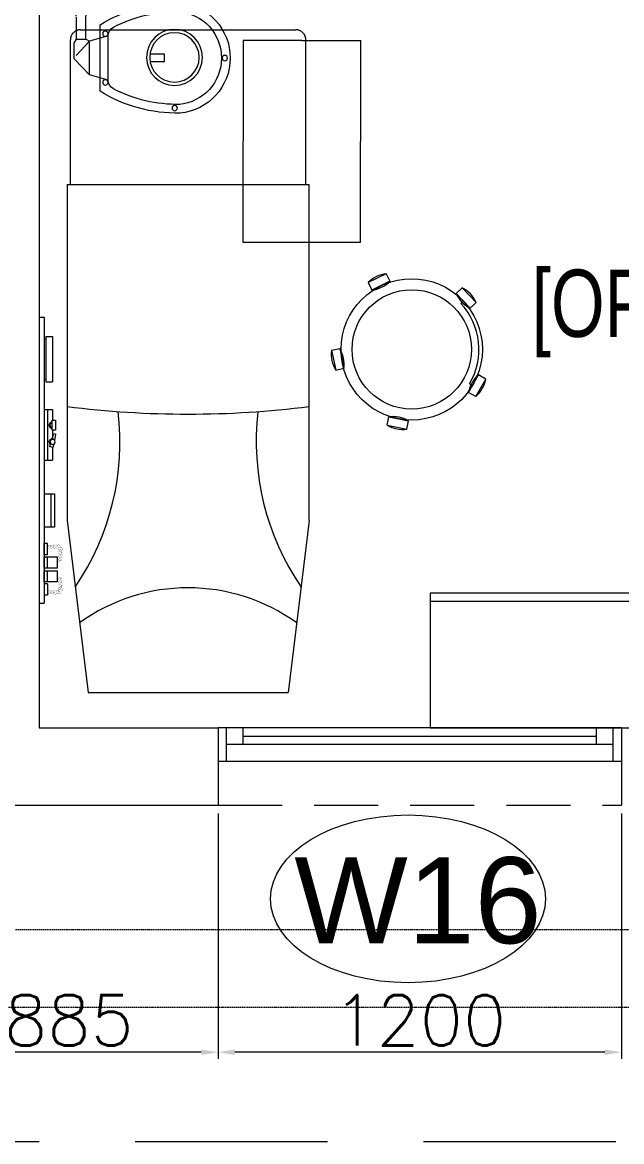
# Model space of a CAD drawing. Header units: millimetres. Extents: x -2143172 to 5255, y -610845 to 279739.
# Drawn here: x -1077907 to -1076125, y -595618 to -592291 of the extents above; entities that cross this region are included whole.
import ezdxf

# ---------------------------------------------------------------- set-up
doc = ezdxf.new("R2010")
doc.units = ezdxf.units.MM
doc.header["$LTSCALE"] = 30
doc.linetypes.add('HIDDEN', pattern=[9.525, 6.35, -3.175])
doc.linetypes.add('HIDDEN2', pattern=[0.1875, 0.125, -0.0625])
doc.layers.get('0').update_dxf_attribs({"lineweight": 5})
doc.layers.get('Defpoints').update_dxf_attribs({"lineweight": 5})
for name, color, linetype, lineweight in [('72_EGR_BASE_TEXT', 7, 'Continuous', 5), ('Al Window tag', 5, 'Continuous', 5), ('Aluminum', 7, 'Continuous', 5), ('dims.', 152, 'Continuous', 5), ('LOADING', 163, 'Continuous', 5), ('Proj', 7, 'HIDDEN2', 5), ('Walls', 32, 'Continuous', 5)]:
    doc.layers.add(name, color=color, linetype=linetype, lineweight=lineweight)
doc.styles.add('SIMPLEX', font='SIMPLEX.shx', dxfattribs={"height": 150})
doc.styles.add('TTLB-A0-JeddahDP$0$swis721', font='swiss.ttf')
doc.styles.add('X3G_ENTITY_9F38', font='swisscl.ttf', dxfattribs={"height": 0.2})
doc.dimstyles.new('Buk', dxfattribs={"dimtxt": 150, "dimasz": 50, "dimexe": 20, "dimexo": 25, "dimgap": 20, "dimtad": 1, "dimdec": 0, "dimrnd": 5, "dimdsep": 46, "dimtxsty": 'SIMPLEX', "dimcen": 0, "dimdle": 20, "dimclrd": 256, "dimclre": 256, "dimclrt": 256, "dimadec": 0, "dimazin": 0, "dimtfac": 0.0075, "dimtdec": 0, "dimtmove": 1, "dimatfit": 2, "dimldrblk": 'ARCHTICK', "dimfxl": 1, "dimtolj": 1, "dimtzin": 0, "dimlwd": -1, "dimlwe": -1, "dimarcsym": 0})

# ---------------------------------------------------------------- blocks, each defined once
blk = doc.blocks.new('*D741')
at = {"layer": 'Defpoints', "color": 0, "transparency": 16777216}
for p in [(-1077325.4, -594618.1, 0.1), (-1076125.4, -594618.1, 0.1), (-1077325.4, -595352.5)]:
    blk.add_point(p, dxfattribs=at)
at = {"layer": 'dims.', "linetype": 'Continuous', "transparency": 16777216}
for p, q in [((-1077325.4, -594643.1), (-1077325.4, -595372.5)), ((-1076125.4, -594643.1), (-1076125.4, -595372.5))]:
    blk.add_line(p, q, dxfattribs=at)
at = {"layer": 'dims.', "transparency": 16777216}
blk.add_line((-1076175.4, -595352.5), (-1077275.4, -595352.5), dxfattribs=at)
for points in [[(-1077275.4, -595344.2), (-1077275.4, -595360.8), (-1077325.4, -595352.5)], [(-1076175.4, -595344.2), (-1076175.4, -595360.8), (-1076125.4, -595352.5)]]:
    blk.add_solid(points, dxfattribs=at)
at = {"layer": 'dims.', "transparency": 16777216, "insert": (-1076725.4, -595257.5), "char_height": 150, "attachment_point": 5, "style": 'SIMPLEX'}
blk.add_mtext('\\A1;1200', dxfattribs=at)
blk = doc.blocks.new('_ArchTick')
at = {"color": 0, "linetype": 'ByBlock', "const_width": 0.15}
blk.add_lwpolyline([(-0.5, -0.5), (0.5, 0.5)], dxfattribs=at)
blk = doc.blocks.new('*D742')
at = {"layer": 'Defpoints', "color": 0, "transparency": 16777216}
for p in [(-1078212, -594618.1, 0.1), (-1077325.4, -594618.1, 0.1), (-1078212, -595352.5)]:
    blk.add_point(p, dxfattribs=at)
at = {"layer": 'dims.', "linetype": 'Continuous', "transparency": 16777216}
for p, q in [((-1078212, -594643.1), (-1078212, -595372.5)), ((-1077325.4, -594643.1), (-1077325.4, -595372.5))]:
    blk.add_line(p, q, dxfattribs=at)
at = {"layer": 'dims.', "transparency": 16777216}
blk.add_line((-1077375.4, -595352.5), (-1078162, -595352.5), dxfattribs=at)
for points in [[(-1078162, -595344.2), (-1078162, -595360.8), (-1078212, -595352.5)], [(-1077375.4, -595344.2), (-1077375.4, -595360.8), (-1077325.4, -595352.5)]]:
    blk.add_solid(points, dxfattribs=at)
at = {"layer": 'dims.', "transparency": 16777216, "insert": (-1077768.7, -595257.5), "char_height": 150, "attachment_point": 5, "style": 'SIMPLEX'}
blk.add_mtext('\\A1;885', dxfattribs=at)
blk = doc.blocks.new('A$C3BB820D7')
at = {"layer": 'Al Window tag'}
blk.add_ellipse((0, 0), major_axis=(408.6, 0), ratio=0.610025, dxfattribs=at)
at = {"layer": 'Al Window tag', "insert": (-338.2, 123.8, 0), "char_height": 256, "attachment_point": 1, "style": 'TTLB-A0-JeddahDP$0$swis721'}
blk.add_mtext_dynamic_manual_height_columns('W16', width=1569.457, gutter_width=9406.5, heights=[480.3], dxfattribs=at)
blk = doc.blocks.new('ME19011A-P')
for p, q in [((-0.425, 0), (0.425, 0)), ((-0.425, 0), (-0.425, -0.015)), ((0.425, 0), (0.425, -0.015)), ((-0.425, -0.015), (0.425, -0.015)), ((-0.3675, -0.0198), (-0.2325, -0.0198)), ((-0.3675, -0.0198), (-0.3675, -0.0399)), ((-0.36, -0.015), (-0.36, -0.0198)), ((-0.24, -0.015), (-0.24, -0.0198)), ((-0.2325, -0.0198), (-0.2325, -0.0399)), ((-0.15, -0.015), (-0.15, -0.04)), ((-0.15, -0.025), (0, -0.025)), ((-0.0402, -0.0312), (-0.0496, -0.0337)), ((-0.0376, -0.0409), (-0.0402, -0.0312)), ((0, -0.015), (0, -0.04)), ((0.1, -0.015), (0.1, -0.045)), ((0.2, -0.045), (0.2, -0.015)), ((0.2818, -0.015), (0.2484, -0.015)), ((0.2484, -0.0243), (0.2484, -0.015)), ((0.2818, -0.0243), (0.2484, -0.0243)), ((0.2818, -0.0243), (0.2818, -0.015)), ((0.3211, -0.015), (0.2877, -0.015)), ((0.2877, -0.015), (0.2877, -0.0531)), ((0.3211, -0.0243), (0.2877, -0.0243)), ((0.3211, -0.0531), (0.3211, -0.015)), ((0.3623, -0.015), (0.3289, -0.015)), ((0.3289, -0.015), (0.3289, -0.0531)), ((0.3623, -0.0243), (0.3289, -0.0243)), ((0.3623, -0.0531), (0.3623, -0.015)), ((0.3682, -0.0243), (0.3682, -0.015)), ((0.3682, -0.015), (0.4016, -0.015)), ((0.3682, -0.0243), (0.4016, -0.0243)), ((0.4016, -0.0243), (0.4016, -0.015)), ((-0.3675, -0.0399), (-0.2325, -0.0399)), ((-0.15, -0.04), (-0.1187, -0.04)), ((-0.0887, -0.04), (-0.0637, -0.04)), ((-0.0606, -0.0371), (-0.0787, -0.0432)), ((-0.0787, -0.0432), (-0.077, -0.0497)), ((-0.0582, -0.046), (-0.077, -0.0497)), ((-0.047, -0.0434), (-0.0376, -0.0409)), ((-0.0379, -0.04), (0, -0.04)), ((0.1, -0.035), (0.2, -0.035)), ((0.1, -0.045), (0.2, -0.045)), ((0.2877, -0.0531), (0.3211, -0.0531)), ((0.3289, -0.0531), (0.3623, -0.0531))]:
    blk.add_line(p, q)
at = {"color": 8, "const_width": 0.000601}
for points in [[(0.3044, -0.0531, -0.184574), (0.2977, -0.0636, -1.44364), (0.2961, -0.0581, -0.837915), (0.2969, -0.0664, -0.30536), (0.2839, -0.062, -1.584726), (0.2894, -0.0609, -0.253153), (0.2827, -0.0684, -0.874198), (0.2775, -0.0585, -0.915253), (0.2791, -0.0658, -0.223821), (0.2683, -0.0644, -1.703343), (0.272, -0.0597, -0.588962), (0.2621, -0.068, -0.717795), (0.2625, -0.0581, -0.983104), (0.2645, -0.0644, -0.326362), (0.2534, -0.0609, -0.758716), (0.2609, -0.0514, -0.906186), (0.2593, -0.0565, -0.189488), (0.2526, -0.0522, -0.7948), (0.2613, -0.0423, -1.223996), (0.2574, -0.047, -0.072149), (0.2534, -0.0403, -0.645886), (0.2609, -0.0324, -1.366917), (0.2574, -0.0371, -0.078415), (0.2542, -0.0308, -0.723006), (0.2613, -0.0256, -1.105484), (0.2582, -0.0292, -0.221197), (0.2566, -0.0243, -0.221197)], [(0.3456, -0.0531, 0.184574), (0.3523, -0.0636, 1.44364), (0.3539, -0.0581, 0.837915), (0.3531, -0.0664, 0.30536), (0.3661, -0.062, 1.584726), (0.3606, -0.0609, 0.253153), (0.3673, -0.0684, 0.874198), (0.3725, -0.0585, 0.915253), (0.3709, -0.0658, 0.223821), (0.3817, -0.0644, 1.703343), (0.378, -0.0597, 0.588962), (0.3879, -0.068, 0.717795), (0.3875, -0.0581, 0.983104), (0.3855, -0.0644, 0.326362), (0.3966, -0.0609, 0.758716), (0.3891, -0.0514, 0.906186), (0.3907, -0.0565, 0.189488), (0.3974, -0.0522, 0.7948), (0.3887, -0.0423, 1.223996), (0.3926, -0.047, 0.072149), (0.3966, -0.0403, 0.645886), (0.3891, -0.0324, 1.366917), (0.3926, -0.0371, 0.078415), (0.3958, -0.0308, 0.723006), (0.3887, -0.0256, 1.105484), (0.3918, -0.0292, 0.221197), (0.3934, -0.0243, 0.221197)]]:
    blk.add_lwpolyline(points, format="xyb", dxfattribs=at)
blk.add_lwpolyline([(-0.1187, -0.0482), (-0.0887, -0.0482), (-0.0887, -0.0382), (-0.1187, -0.0382)], close=True)
blk.add_circle((-0.0537, -0.04), 0.0075)
for centre, radius, start, end in [((-0.1037, -0.04), 0.01, 10.4593, 169.5407), ((-0.1037, -0.04), 0.0075, 14.0075, 165.9925), ((-0.0537, -0.04), 0.01, 45, 180)]:
    blk.add_arc(centre, radius, start, end)
blk = doc.blocks.new('M.44.57.64')
at = {"layer": 'LOADING', "xscale": 1000.000000000002, "yscale": 1000.000000000002, "zscale": 1000.000000000002, "rotation": 225.9999036123427}
blk.add_blockref('ME19011A-P', (-80806.9, 16720.7), dxfattribs=at)
blk = doc.blocks.new('GF21027-P')
at = {"color": 0}
for p, q in [((0.4, 0.4), (-0.4, 0.4)), ((-0.4, 0.4), (-0.4, 0)), ((0.4, 0), (0.4, 0.4)), ((-0.4, 0.025), (0.4, 0.025)), ((-0.4, 0), (0.4, 0))]:
    blk.add_line(p, q, dxfattribs=at)
blk = doc.blocks.new('HF10037B-P')
at = {"color": 0}
for p, q in [((0.2459, 0.134), (0.1859, 0.134)), ((0.1859, 0.134), (0.1859, 0.109)), ((0.2459, 0.134), (0.2459, 0.109)), ((0.2459, 0.109), (0.1859, 0.109)), ((0, 0), (-0.0142, -0.0583)), ((0, 0), (0.0243, -0.0059)), ((0.0243, -0.0059), (0.01, -0.0642)), ((0.4071, -0.0094), (0.431, -0.0018)), ((0.4071, -0.0094), (0.4255, -0.0665)), ((0.431, -0.0018), (0.4493, -0.0589)), ((-0.0142, -0.0583), (0.01, -0.0642)), ((0.4069, -0.0417), (0.4165, -0.0387)), ((0.4255, -0.0665), (0.4493, -0.0589)), ((0.0524, -0.2725), (0.0674, -0.2525)), ((0.0674, -0.2525), (0.1154, -0.2885)), ((0.3125, -0.2897), (0.362, -0.2558)), ((0.3761, -0.2764), (0.362, -0.2558)), ((0.0524, -0.2725), (0.1004, -0.3085)), ((0.1004, -0.3085), (0.1154, -0.2885)), ((0.3266, -0.3103), (0.3125, -0.2897)), ((0.3266, -0.3103), (0.3761, -0.2764)), ((0.3267, -0.268), (0.3323, -0.2763))]:
    blk.add_line(p, q, dxfattribs=at)
for radius in [0.21, 0.1775]:
    blk.add_circle((0.2161, -0.1014), radius, dxfattribs=at)
for centre, radius, start, end in [((0.2159, 0.0465), 0.0925, 71.0754, 108.9246), ((0.2159, 0.1965), 0.0925, 251.0754, 288.9246), ((0.0779, -0.0499), 0.0925, 147.3419, 185.1912), ((-0.0678, -0.0143), 0.0925, 327.3419, 5.1912), ((0.4996, -0.0113), 0.0925, 178.8412, 216.6904), ((0.3568, -0.057), 0.0925, 358.8412, 36.6904), ((0.2161, -0.1014), 0.2, 303.6037, 17.3657), ((0.0389, -0.3404), 0.0925, 34.1875, 72.0368), ((0.3867, -0.3449), 0.0925, 105.5121, 143.3614), ((0.1289, -0.2205), 0.0925, 214.1875, 252.0368), ((0.3019, -0.2212), 0.0925, 285.5121, 323.3614)]:
    blk.add_arc(centre, radius, start, end, dxfattribs=at)
blk = doc.blocks.new('HF13902-P')
at = {"color": 8, "linetype": 'HIDDEN'}
for p, q in [((-0.35, -0.6824), (-0.35, -1.1124)), ((0.35, -0.6824), (0.35, -1.1124)), ((0.32, -1.1424), (-0.32, -1.1424))]:
    blk.add_line(p, q, dxfattribs=at)
at = {"linetype": 'Continuous'}
for points in [[(0.36, -0.5224), (0.36, -0.5224), (0.36, -0.5224), (0.36, -0.5224), (0.36, -0.5224), (0.36, -0.5224), (0.36, -0.5224), (0.36, -0.5224), (0.36, -0.5224), (0.36, -0.5224), (0.36, -0.5224), (0.36, -0.5224), (0.36, -0.5224), (0.36, -0.5224), (0.36, -0.5224), (0.36, -0.5224), (0.36, -0.5224), (0.36, -0.5224), (0.36, -0.5224), (0.36, -0.5224), (0.36, -0.5224), (0.36, -0.5224), (0.36, -0.5224), (0.36, -0.5224), (0.36, -0.5224), (0.36, -0.5224), (0.36, -0.5224), (0.36, -0.5224), (0.36, -0.5224), (0.36, -0.5224), (0.36, -0.5224), (0.36, -0.5224), (0.36, -0.5224), (0.36, -0.5224), (0.36, -0.5224), (0.36, -0.5224), (0.36, -0.5224), (0.36, -0.5224), (0.36, -0.5224), (0.36, -0.5224), (0.36, -0.5224), (0.36, -0.5224), (0.36, -0.5224), (0.36, -0.5224), (0.36, -0.5224), (0.36, -0.5224), (0.36, -0.5224), (0.36, -0.5224), (0.36, -0.5224), (0.36, -0.5224), (0.36, -0.5224), (0.36, -0.5224), (0.36, -0.5224), (0.36, -0.5224), (0.36, -0.5224), (0.36, -0.5224), (0.36, -0.5224), (0.36, -0.5224), (0.36, -0.5224), (0.36, -0.5224), (0.36, -0.5224), (0.36, -0.5224), (0.36, -0.5224), (0.36, -0.5224), (0.36, -0.5224), (0.36, -0.5224), (0.36, -0.5224), (0.36, -0.5224), (0.36, -0.5224), (0.36, -0.5224), (0.36, -0.5224), (0.36, -0.5224), (0.36, -0.5224), (0.36, -0.5224), (0.36, -0.5224), (0.36, -0.5224), (0.36, -0.5224), (0.36, -0.5224), (0.36, -0.5224), (0.36, -0.5224), (0.36, -0.5224), (0.36, -0.5224), (0.36, -0.5224), (0.36, -0.5224), (0.36, -0.5224), (0.36, -0.5224), (0.36, -0.5224), (0.36, -0.5224), (0.36, -0.5224), (0.36, -0.5224), (0.36, -0.5224), (0.36, -0.5224), (0.36, -0.5224), (0.36, -0.5224), (0.36, -0.5224), (0.36, -0.5224), (0.36, -0.5224), (0.36, -0.5224), (0.36, -0.5224), (0.36, -0.5224), (0.36, -0.5224), (0.36, -0.5224), (0.36, -0.5224), (0.36, -0.5224), (0.36, -0.5224), (0.36, -0.5224), (0.36, -0.5224), (0.36, -0.5224), (0.36, -0.5224), (0.36, -0.5224), (0.36, -0.5224), (0.36, -0.5224), (0.36, -0.5224), (0.36, -0.5224), (0.36, -0.5224), (0.36, -0.5224), (0.36, -0.5224), (0.36, -0.5224), (0.36, -0.5224), (0.36, -0.5224), (0.36, -0.5224), (0.36, -0.5224), (0.36, -0.5224), (0.36, -0.5224), (0.36, -0.5224), (0.36, -0.5224), (0.36, -0.5224), (0.36, -0.5224), (0.36, -0.5224), (0.36, -0.5224), (0.36, -0.5224), (0.36, -0.5224), (0.36, -0.5224), (0.36, -0.5224), (0.36, -0.5224), (0.36, -0.5224), (0.36, -0.5224), (0.36, -0.5224), (0.36, -0.5224), (0.36, -0.5224), (0.36, -0.5224), (0.36, -0.5224), (0.36, -0.5224), (0.36, -0.5224), (0.36, -0.5224), (0.36, -0.5224), (0.36, -0.5224), (0.36, -0.5224), (0.36, -0.5224), (0.36, -0.5224), (0.36, -0.5224), (0.36, -0.5224), (0.36, -0.5224), (0.36, -0.5224), (0.36, -0.5224), (0.36, -0.5224), (0.36, -0.5224), (0.36, -0.5224), (0.36, -0.5224), (0.36, -0.5224), (0.36, -0.5224), (0.36, -0.5224), (0.36, -0.5224), (0.36, -0.5224), (0.36, -0.5224), (0.36, -0.5224), (0.36, -0.5224), (0.36, -0.5224), (0.36, -0.5224), (0.36, -0.5224), (0.36, -0.5224), (0.36, -0.5224), (0.36, -0.5224), (0.36, -0.5224), (0.36, -0.5224), (0.36, -0.5224), (0.36, -0.5224), (0.36, -0.5224), (0.36, -0.5224), (0.36, -0.5224), (0.36, -0.5224), (0.36, -0.5224), (0.36, -0.5224), (0.36, -0.5224), (0.36, -0.5224), (0.36, -0.5224), (0.36, -0.5224), (0.36, -0.5224), (0.36, -0.5224), (0.36, -0.5224), (0.36, -0.5224), (0.36, -0.5224), (0.36, -0.5224), (0.36, -0.5224), (0.36, -0.5224), (0.36, -0.5224), (0.36, -0.5224), (0.36, -0.5224), (0.36, -0.5224), (0.36, -0.5224), (0.36, -0.5224), (0.36, -0.5224), (0.36, -0.5224), (0.36, -0.5224), (0.36, -0.5224), (0.36, -0.5224), (0.36, -0.5224), (0.36, -0.5224), (0.36, -0.5224), (0.36, -0.5224), (0.36, -0.5224), (0.36, -0.5224), (0.36, -0.5224), (0.36, -0.5224), (0.36, -0.5224), (0.36, -0.5224), (0.36, -0.5224), (0.36, -0.5224), (0.36, -0.5224)], [(0.36, -0.5224), (0.36, -0.5224), (0.36, -0.5224), (0.36, -0.5224), (0.36, -0.5224), (0.36, -0.5224), (0.36, -0.5224), (0.36, -0.5224), (0.36, -0.5224), (0.36, -0.5224), (0.36, -0.5224), (0.36, -0.5224), (0.36, -0.5224), (0.36, -0.5224), (0.36, -0.5224), (0.36, -0.5224), (0.36, -0.5224), (0.36, -0.5224), (0.36, -0.5224), (0.36, -0.5224), (0.36, -0.5224), (0.36, -0.5224), (0.36, -0.5224), (0.36, -0.5224), (0.36, -0.5224), (0.36, -0.5224), (0.36, -0.5224), (0.36, -0.5224), (0.36, -0.5224), (0.36, -0.5224), (0.36, -0.5224), (0.36, -0.5224), (0.36, -0.5224), (0.36, -0.5224), (0.36, -0.5224), (0.36, -0.5224), (0.36, -0.5224), (0.36, -0.5224), (0.36, -0.5224), (0.36, -0.5224), (0.36, -0.5224), (0.36, -0.5224), (0.36, -0.5224), (0.36, -0.5224), (0.36, -0.5224), (0.36, -0.5224), (0.36, -0.5224), (0.36, -0.5224), (0.36, -0.5224), (0.36, -0.5224), (0.36, -0.5224), (0.36, -0.5224), (0.36, -0.5224), (0.36, -0.5224), (0.36, -0.5224), (0.36, -0.5224), (0.36, -0.5224), (0.36, -0.5224), (0.36, -0.5224), (0.36, -0.5224), (0.36, -0.5224), (0.36, -0.5224), (0.36, -0.5224), (0.36, -0.5224), (0.36, -0.5224), (0.36, -0.5224), (0.36, -0.5224), (0.36, -0.5224), (0.36, -0.5224), (0.36, -0.5224), (0.36, -0.5224), (0.36, -0.5224), (0.36, -0.5224), (0.36, -0.5224), (0.36, -0.5224), (0.36, -0.5224), (0.36, -0.5224), (0.36, -0.5224), (0.36, -0.5224), (0.36, -0.5224), (0.36, -0.5224), (0.36, -0.5224), (0.36, -0.5224), (0.36, -0.5224), (0.36, -0.5224), (0.36, -0.5224), (0.36, -0.5224), (0.36, -0.5224), (0.36, -0.5224), (0.36, -0.5224), (0.36, -0.5224), (0.36, -0.5224), (0.36, -0.5224), (0.36, -0.5224), (0.36, -0.5224), (0.36, -0.5224), (0.36, -0.5224), (0.36, -0.5224), (0.36, -0.5224), (0.36, -0.5224), (0.36, -0.5224), (0.36, -0.5224), (0.36, -0.5224), (0.36, -0.5224), (0.36, -0.5224), (0.36, -0.5224), (0.36, -0.5224), (0.36, -0.5224), (0.36, -0.5224), (0.36, -0.5224), (0.36, -0.5224), (0.36, -0.5224), (0.36, -0.5224), (0.36, -0.5224), (0.36, -0.5224), (0.36, -0.5224), (0.36, -0.5224), (0.36, -0.5224), (0.36, -0.5224), (0.36, -0.5224), (0.36, -0.5224), (0.36, -0.5224), (0.36, -0.5224), (0.36, -0.5224), (0.36, -0.5224), (0.36, -0.5224), (0.36, -0.5224), (0.36, -0.5224), (0.36, -0.5224), (0.36, -0.5224), (0.36, -0.5224), (0.36, -0.5224), (0.36, -0.5224), (0.36, -0.5224), (0.36, -0.5224), (0.36, -0.5224), (0.36, -0.5224), (0.36, -0.5224), (0.36, -0.5224), (0.36, -0.5224), (0.36, -0.5224), (0.36, -0.5224), (0.36, -0.5224), (0.36, -0.5224), (0.36, -0.5224), (0.36, -0.5224), (0.36, -0.5224), (0.36, -0.5224), (0.36, -0.5224), (0.36, -0.5224), (0.36, -0.5224), (0.36, -0.5224), (0.36, -0.5224), (0.36, -0.5224), (0.36, -0.5224), (0.36, -0.5224), (0.36, -0.5224), (0.36, -0.5224), (0.36, -0.5224), (0.36, -0.5224), (0.36, -0.5224), (0.36, -0.5224), (0.36, -0.5224), (0.36, -0.5224), (0.36, -0.5224), (0.36, -0.5224), (0.36, -0.5224), (0.36, -0.5224), (0.36, -0.5224), (0.36, -0.5224), (0.36, -0.5224), (0.36, -0.5224), (0.36, -0.5224), (0.36, -0.5224), (0.36, -0.5224), (0.36, -0.5224), (0.36, -0.5224), (0.36, -0.5224), (0.36, -0.5224), (0.36, -0.5224), (0.36, -0.5224), (0.36, -0.5224), (0.36, -0.5224), (0.36, -0.5224), (0.36, -0.5224), (0.36, -0.5224), (0.36, -0.5224), (0.36, -0.5224), (0.36, -0.5224), (0.36, -0.5224), (0.36, -0.5224), (0.36, -0.5224), (0.36, -0.5224), (0.36, -0.5224), (0.36, -0.5224), (0.36, -0.5224), (0.36, -0.5224), (0.36, -0.5224), (0.36, -0.5224), (0.36, -0.5224), (0.36, -0.5224), (0.36, -0.5224), (0.36, -0.5224), (0.36, -0.5224), (0.36, -0.5224), (0.36, -0.5224), (0.36, -0.5224), (0.36, -0.5224), (0.36, -0.5224), (0.36, -0.5224), (0.36, -0.5224), (0.36, -0.5224), (0.36, -0.5224), (0.36, -0.5224)], [(0.36, -0.5224), (0.36, -0.5224), (0.36, -0.5224), (0.36, -0.5224), (0.36, -0.5224), (0.36, -0.5224), (0.36, -0.5224), (0.36, -0.5224), (0.36, -0.5224), (0.36, -0.5224), (0.36, -0.5224), (0.36, -0.5224), (0.36, -0.5224), (0.36, -0.5224), (0.36, -0.5224), (0.36, -0.5224), (0.36, -0.5224), (0.36, -0.5224), (0.36, -0.5224), (0.36, -0.5224), (0.36, -0.5224), (0.36, -0.5224), (0.36, -0.5224), (0.36, -0.5224), (0.36, -0.5224), (0.36, -0.5224), (0.36, -0.5224), (0.36, -0.5224), (0.36, -0.5224), (0.36, -0.5224), (0.36, -0.5224), (0.36, -0.5224), (0.36, -0.5224), (0.36, -0.5224), (0.36, -0.5224), (0.36, -0.5224), (0.36, -0.5224), (0.36, -0.5224), (0.36, -0.5224), (0.36, -0.5224), (0.36, -0.5224), (0.36, -0.5224), (0.36, -0.5224), (0.36, -0.5224), (0.36, -0.5224), (0.36, -0.5224), (0.36, -0.5224), (0.36, -0.5224), (0.36, -0.5224), (0.36, -0.5224), (0.36, -0.5224), (0.36, -0.5224), (0.36, -0.5224), (0.36, -0.5224), (0.36, -0.5224), (0.36, -0.5224), (0.36, -0.5224), (0.36, -0.5224), (0.36, -0.5224), (0.36, -0.5224), (0.36, -0.5224), (0.36, -0.5224), (0.36, -0.5224), (0.36, -0.5224), (0.36, -0.5224), (0.36, -0.5224), (0.36, -0.5224), (0.36, -0.5224), (0.36, -0.5224), (0.36, -0.5224), (0.36, -0.5224), (0.36, -0.5224), (0.36, -0.5224), (0.36, -0.5224), (0.36, -0.5224), (0.36, -0.5224), (0.36, -0.5224), (0.36, -0.5224), (0.36, -0.5224), (0.36, -0.5224), (0.36, -0.5224), (0.36, -0.5224), (0.36, -0.5224), (0.36, -0.5224), (0.36, -0.5224), (0.36, -0.5224), (0.36, -0.5224), (0.36, -0.5224), (0.36, -0.5224), (0.36, -0.5224), (0.36, -0.5224), (0.36, -0.5224), (0.36, -0.5224), (0.36, -0.5224), (0.36, -0.5224), (0.36, -0.5224), (0.36, -0.5224), (0.36, -0.5224), (0.36, -0.5224), (0.36, -0.5224), (0.36, -0.5224), (0.36, -0.5224), (0.36, -0.5224), (0.36, -0.5224), (0.36, -0.5224), (0.36, -0.5224), (0.36, -0.5224), (0.36, -0.5224), (0.36, -0.5224), (0.36, -0.5224), (0.36, -0.5224), (0.36, -0.5224), (0.36, -0.5224), (0.36, -0.5224), (0.36, -0.5224), (0.36, -0.5224), (0.36, -0.5224), (0.36, -0.5224), (0.36, -0.5224), (0.36, -0.5224), (0.36, -0.5224), (0.36, -0.5224), (0.36, -0.5224), (0.36, -0.5224), (0.36, -0.5224), (0.36, -0.5224), (0.36, -0.5224), (0.36, -0.5224), (0.36, -0.5224), (0.36, -0.5224), (0.36, -0.5224), (0.36, -0.5224), (0.36, -0.5224), (0.36, -0.5224), (0.36, -0.5224), (0.36, -0.5224), (0.36, -0.5224), (0.36, -0.5224), (0.36, -0.5224), (0.36, -0.5224), (0.36, -0.5224), (0.36, -0.5224), (0.36, -0.5224), (0.36, -0.5224), (0.36, -0.5224), (0.36, -0.5224), (0.36, -0.5224), (0.36, -0.5224), (0.36, -0.5224), (0.36, -0.5224), (0.36, -0.5224), (0.36, -0.5224), (0.36, -0.5224), (0.36, -0.5224), (0.36, -0.5224), (0.36, -0.5224), (0.36, -0.5224), (0.36, -0.5224), (0.36, -0.5224), (0.36, -0.5224), (0.36, -0.5224), (0.36, -0.5224), (0.36, -0.5224), (0.36, -0.5224), (0.36, -0.5224), (0.36, -0.5224), (0.36, -0.5224), (0.36, -0.5224), (0.36, -0.5224), (0.36, -0.5224), (0.36, -0.5224), (0.36, -0.5224), (0.36, -0.5224), (0.36, -0.5224), (0.36, -0.5224), (0.36, -0.5224), (0.36, -0.5224), (0.36, -0.5224), (0.36, -0.5224), (0.36, -0.5224), (0.36, -0.5224), (0.36, -0.5224), (0.36, -0.5224), (0.36, -0.5224), (0.36, -0.5224), (0.36, -0.5224), (0.36, -0.5224), (0.36, -0.5224), (0.36, -0.5224), (0.36, -0.5224), (0.36, -0.5224), (0.36, -0.5224), (0.36, -0.5224), (0.36, -0.5224), (0.36, -0.5224), (0.36, -0.5224), (0.36, -0.5224), (0.36, -0.5224), (0.36, -0.5224), (0.36, -0.5224), (0.36, -0.5224), (0.36, -0.5224), (0.36, -0.5224), (0.36, -0.5224), (0.36, -0.5224), (0.36, -0.5224), (0.36, -0.5224), (0.36, -0.5224), (0.36, -0.5224), (0.36, -0.5224), (0.36, -0.5224), (0.36, -0.5224), (0.36, -0.5224), (0.36, -0.5224), (0.36, -0.5224), (0.36, -0.5224), (0.36, -0.5224), (0.36, -0.5224), (0.36, -0.5224), (0.36, -0.5224), (0.36, -0.5224), (0.36, -0.5224), (0.36, -0.5224), (0.36, -0.5224), (0.36, -0.5224), (0.36, -0.5224), (0.36, -0.5224), (0.36, -0.5224), (0.36, -0.5224), (0.36, -0.5224), (0.36, -0.5224), (0.36, -0.5224), (0.36, -0.5224), (0.36, -0.5224), (0.36, -0.5224), (0.36, -0.5224), (0.36, -0.5224), (0.36, -0.5224), (0.36, -0.5224), (0.36, -0.5224), (0.36, -0.5224), (0.36, -0.5224), (0.36, -0.5224), (0.36, -0.5224), (0.36, -0.5224), (0.36, -0.5224), (0.36, -0.5224), (0.36, -0.5224), (0.36, -0.5224), (0.36, -0.5224), (0.36, -0.5224), (0.36, -0.5224), (0.36, -0.5224), (0.36, -0.5224), (0.36, -0.5224), (0.36, -0.5224), (0.36, -0.5224), (0.36, -0.5224), (0.36, -0.5224), (0.36, -0.5224), (0.36, -0.5224), (0.36, -0.5224), (0.36, -0.5224), (0.36, -0.5224), (0.36, -0.5224), (0.36, -0.5224), (0.36, -0.5224), (0.36, -0.5224), (0.36, -0.5224), (0.36, -0.5224), (0.36, -0.5224), (0.36, -0.5224), (0.36, -0.5224), (0.36, -0.5224), (0.36, -0.5224), (0.36, -0.5224), (0.36, -0.5224)]]:
    blk.add_lwpolyline(points, close=True, dxfattribs=at)
for points in [[(0.36, -0.5224), (0.36, -0.5224), (0.36, -0.5224), (0.36, -0.5224), (0.36, -0.5224), (0.36, -0.5224), (0.36, -0.5224), (0.36, -0.5224)], [(0.36, -0.5224), (0.36, -0.5224), (0.36, -0.5224), (0.36, -0.5224), (0.36, -0.5224), (0.36, -0.5224), (0.36, -0.5224), (0.36, -0.5224), (0.36, -0.5224), (0.36, -0.5224), (0.36, -0.5224), (0.36, -0.5224), (0.36, -0.5224), (0.36, -0.5224), (0.36, -0.5224), (0.36, -0.5224), (0.36, -0.5224), (0.36, -0.5224), (0.36, -0.5224), (0.36, -0.5224), (0.36, -0.5224), (0.36, -0.5224), (0.36, -0.5224), (0.36, -0.5224), (0.36, -0.5224), (0.36, -0.5224), (0.36, -0.5224), (0.36, -0.5224), (0.36, -0.5224), (0.36, -0.5224), (0.36, -0.5224), (0.36, -0.5224), (0.36, -0.5224), (0.36, -0.5224), (0.36, -0.5224), (0.36, -0.5224), (0.36, -0.5224), (0.36, -0.5224), (0.36, -0.5224), (0.36, -0.5224), (0.36, -0.5224), (0.36, -0.5224), (0.36, -0.5224), (0.36, -0.5224), (0.36, -0.5224), (0.36, -0.5224), (0.36, -0.5224), (0.36, -0.5224), (0.36, -0.5224), (0.36, -0.5224), (0.36, -0.5224), (0.36, -0.5224), (0.36, -0.5224), (0.36, -0.5224), (0.36, -0.5224), (0.36, -0.5224), (0.36, -0.5224), (0.36, -0.5224), (0.36, -0.5224), (0.36, -0.5224), (0.36, -0.5224), (0.36, -0.5224), (0.36, -0.5224), (0.36, -0.5224), (0.36, -0.5224), (0.36, -0.5224), (0.36, -0.5224), (0.36, -0.5224), (0.36, -0.5224), (0.36, -0.5224), (0.36, -0.5224), (0.36, -0.5224), (0.36, -0.5224), (0.36, -0.5224), (0.36, -0.5224), (0.36, -0.5224), (0.36, -0.5224), (0.36, -0.5224), (0.36, -0.5224), (0.36, -0.5224), (0.36, -0.5224), (0.36, -0.5224), (0.36, -0.5224), (0.36, -0.5224), (0.36, -0.5224), (0.36, -0.5224), (0.36, -0.5224), (0.36, -0.5224), (0.36, -0.5224), (0.36, -0.5224), (0.36, -0.5224), (0.36, -0.5224), (0.36, -0.5224), (0.36, -0.5224), (0.36, -0.5224), (0.36, -0.5224), (0.36, -0.5224), (0.36, -0.5224), (0.36, -0.5224), (0.36, -0.5224), (0.36, -0.5224), (0.36, -0.5224), (0.36, -0.5224), (0.36, -0.5224), (0.36, -0.5224), (0.36, -0.5224), (0.36, -0.5224), (0.36, -0.5224), (0.36, -0.5224), (0.36, -0.5224), (0.36, -0.5224)], [(0.36, -0.5224), (0.36, -0.5224), (0.36, -0.5224), (0.36, -0.5224), (0.36, -0.5224), (0.36, -0.5224), (0.36, -0.5224), (0.36, -0.5224), (0.36, -0.5224), (0.36, -0.5224), (0.36, -0.5224), (0.36, -0.5224), (0.36, -0.5224), (0.36, -0.5224), (0.36, -0.5224), (0.36, -0.5224), (0.36, -0.5224)], [(0.36, -0.5224), (0.36, -0.5224), (0.36, -0.5224), (0.36, -0.5224), (0.36, -0.5224), (0.36, -0.5224), (0.36, -0.5224)], [(0.36, -0.5224), (0.36, -0.5224), (0.36, -0.5224), (0.36, -0.5224), (0.36, -0.5224), (0.36, -0.5224), (0.36, -0.5224), (0.36, -0.5224), (0.36, -0.5224), (0.36, -0.5224), (0.36, -0.5224), (0.36, -0.5224)], [(0.36, -0.5224), (0.36, -0.5224), (0.36, -0.5224), (0.36, -0.5224), (0.36, -0.5224), (0.36, -0.5224), (0.36, -0.5224), (0.36, -0.5224), (0.36, -0.5224), (0.36, -0.5224), (0.36, -0.5224), (0.36, -0.5224), (0.36, -0.5224), (0.36, -0.5224), (0.36, -0.5224), (0.36, -0.5224), (0.36, -0.5224), (0.36, -0.5224), (0.36, -0.5224), (0.36, -0.5224), (0.36, -0.5224), (0.36, -0.5224), (0.36, -0.5224), (0.36, -0.5224), (0.36, -0.5224), (0.36, -0.5224), (0.36, -0.5224), (0.36, -0.5224), (0.36, -0.5224), (0.36, -0.5224), (0.36, -0.5224), (0.36, -0.5224), (0.36, -0.5224), (0.36, -0.5224), (0.36, -0.5224), (0.36, -0.5224), (0.36, -0.5224), (0.36, -0.5224), (0.36, -0.5224), (0.36, -0.5224), (0.36, -0.5224), (0.36, -0.5224), (0.36, -0.5224), (0.36, -0.5224), (0.36, -0.5224), (0.36, -0.5224), (0.36, -0.5224), (0.36, -0.5224), (0.36, -0.5224), (0.36, -0.5224), (0.36, -0.5224), (0.36, -0.5224), (0.36, -0.5224), (0.36, -0.5224), (0.36, -0.5224), (0.36, -0.5224), (0.36, -0.5224), (0.36, -0.5224), (0.36, -0.5224), (0.36, -0.5224), (0.36, -0.5224), (0.36, -0.5224), (0.36, -0.5224), (0.36, -0.5224), (0.36, -0.5224), (0.36, -0.5224), (0.36, -0.5224), (0.36, -0.5224), (0.36, -0.5224), (0.36, -0.5224), (0.36, -0.5224), (0.36, -0.5224), (0.36, -0.5224), (0.36, -0.5224), (0.36, -0.5224), (0.36, -0.5224), (0.36, -0.5224), (0.36, -0.5224), (0.36, -0.5224), (0.36, -0.5224), (0.36, -0.5224), (0.36, -0.5224), (0.36, -0.5224), (0.36, -0.5224), (0.36, -0.5224), (0.36, -0.5224), (0.36, -0.5224), (0.36, -0.5224), (0.36, -0.5224)], [(0.36, -0.5224), (0.36, -0.5224), (0.36, -0.5224), (0.36, -0.5224), (0.36, -0.5224), (0.36, -0.5224), (0.36, -0.5224), (0.36, -0.5224), (0.36, -0.5224), (0.36, -0.5224)], [(0.36, -0.5224), (0.36, -0.5224), (0.36, -0.5224), (0.36, -0.5224), (0.36, -0.5224), (0.36, -0.5224), (0.36, -0.5224), (0.36, -0.5224), (0.36, -0.5224), (0.36, -0.5224)], [(0.36, -0.5224), (0.36, -0.5224), (0.36, -0.5224), (0.36, -0.5224), (0.36, -0.5224), (0.36, -0.5224), (0.36, -0.5224), (0.36, -0.5224), (0.36, -0.5224), (0.36, -0.5224), (0.36, -0.5224), (0.36, -0.5224), (0.36, -0.5224), (0.36, -0.5224), (0.36, -0.5224)], [(0.36, -0.5224), (0.36, -0.5224), (0.36, -0.5224), (0.36, -0.5224), (0.36, -0.5224), (0.36, -0.5224), (0.36, -0.5224), (0.36, -0.5224), (0.36, -0.5224), (0.36, -0.5224)], [(0.36, -0.5224), (0.36, -0.5224), (0.36, -0.5224), (0.36, -0.5224), (0.36, -0.5224), (0.36, -0.5224), (0.36, -0.5224)], [(0.36, -0.5224), (0.36, -0.5224), (0.36, -0.5224), (0.36, -0.5224), (0.36, -0.5224), (0.36, -0.5224), (0.36, -0.5224), (0.36, -0.5224), (0.36, -0.5224), (0.36, -0.5224)], [(0.36, -0.5224), (0.36, -0.5224), (0.36, -0.5224), (0.36, -0.5224), (0.36, -0.5224), (0.36, -0.5224), (0.36, -0.5224), (0.36, -0.5224), (0.36, -0.5224), (0.36, -0.5224), (0.36, -0.5224), (0.36, -0.5224), (0.36, -0.5224), (0.36, -0.5224), (0.36, -0.5224), (0.36, -0.5224), (0.36, -0.5224), (0.36, -0.5224)], [(0.36, -0.5224), (0.36, -0.5224), (0.36, -0.5224), (0.36, -0.5224), (0.36, -0.5224), (0.36, -0.5224), (0.36, -0.5224), (0.36, -0.5224), (0.36, -0.5224)]]:
    blk.add_lwpolyline(points, dxfattribs=at)
blk.add_circle((0.36, -0.5224), 0.000000101)
at = {"color": 8}
for centre, radius, start, end in [((0, 1.0679), 0.5515, 234.1788, 305.8212), ((-0.9704, 0.0819), 0.7679, 353.3222, 34.2669), ((0.9704, 0.0819), 0.7679, 145.7331, 186.6778), ((0, -2.9071), 2.9071, 82.8865, 97.1135)]:
    blk.add_arc(centre, radius, start, end, dxfattribs=at)
at = {"color": 8, "linetype": 'HIDDEN'}
for centre, start, end in [((-0.32, -1.1124), 180, 270), ((0.32, -1.1124), 270, 0)]:
    blk.add_arc(centre, 0.03, start, end, dxfattribs=at)
at = {"layer": 'LOADING'}
for p, q in [((-0.36, 0.3161), (-0.2975, 0.8276)), ((0.2975, 0.8276), (-0.2975, 0.8276)), ((0.36, 0.3161), (0.2975, 0.8276)), ((-0.36, 0.3161), (-0.36, -0.6824)), ((0.36, -0.6824), (0.36, 0.3161)), ((0.36, -0.6824), (-0.36, -0.6824))]:
    blk.add_line(p, q, dxfattribs=at)
blk = doc.blocks.new('HF11772-P')
at = {"color": 0, "linetype": 'HIDDEN2'}
for p, q in [((0.6, 0.35), (0, 0.35)), ((0, 0.175), (0, 0.35)), ((0.6, 0.175), (0.6, 0.35))]:
    blk.add_line(p, q, dxfattribs=at)
at = {"color": 0}
for p, q in [((0, 0.175), (0, 0)), ((0.6, 0), (0.6, 0.175)), ((0, 0), (0.6, 0))]:
    blk.add_line(p, q, dxfattribs=at)
blk = doc.blocks.new('mobile light')
at = {"layer": 'LOADING'}
for p, q in [((1882.58, -498.29), (1882.35, -499.8)), ((1882.58, -498.29), (1885.78, -498.78)), ((1883.78, -497.56), (1883.65, -498.45)), ((1885.1, -497.29), (1883.78, -497.56)), ((1887.04, -497.59), (1885.1, -497.29)), ((1923.94, -497.59), (1925.88, -497.29)), ((1928.41, -498.29), (1925.2, -498.78)), ((1925.88, -497.29), (1927.2, -497.56)), ((1927.2, -497.56), (1927.33, -498.45)), ((1928.41, -498.29), (1928.63, -499.8)), ((1882.35, -499.8), (1885.55, -500.28)), ((1883.28, -500.85), (1883.42, -499.96)), ((1884.47, -501.5), (1883.28, -500.85)), ((1886.4, -501.79), (1884.47, -501.5)), ((1924.58, -501.79), (1926.52, -501.5)), ((1928.63, -499.8), (1925.43, -500.28)), ((1926.52, -501.5), (1927.7, -500.85)), ((1927.7, -500.85), (1927.56, -499.96)), ((1948.76, -501.94), (1947.59, -502.62)), ((1953.47, -501.94), (1948.76, -501.94)), ((1958.23, -506.5), (1953.47, -501.94)), ((1947.59, -502.62), (1941.09, -502.62)), ((1947.59, -505.45), (1941.09, -505.45)), ((1947.59, -502.62), (1947.59, -505.45)), ((1947.59, -505.45), (1948.15, -506.5)), ((1948.15, -506.5), (1952.41, -502.55)), ((1946.6, -512.08), (1948.15, -506.5)), ((1958.23, -506.5), (1948.15, -506.5)), ((1959.78, -512.08), (1958.23, -506.5)), ((1963.08, -509.67), (1943.3, -509.67)), ((1959.78, -512.08), (1946.6, -512.08)), ((1908.01, -522.53), (1909, -517.55)), ((1911.69, -517.55), (1909, -517.55)), ((1912.69, -522.53), (1911.69, -517.55)), ((1911.69, -517.55), (1914.17, -518.99)), ((1914.17, -518.99), (1914.17, -523.77)), ((1922.73, -518.8), (1921.08, -519.69)), ((1925.38, -518.8), (1922.73, -518.8)), ((1921.08, -519.69), (1914.74, -519.69)), ((1921.08, -519.69), (1921.08, -523.01)), ((1921.08, -519.69), (1921.08, -523.01)), ((1892.68, -523.97), (1883.05, -523.97)), ((1892.68, -528.06), (1892.68, -523.24)), ((1892.68, -523.24), (1906.16, -523.24)), ((1897.5, -528.06), (1897.5, -523.24)), ((1906.16, -523.24), (1906.16, -528.06)), ((1909.15, -524.25), (1906.16, -524.32)), ((1908.01, -522.53), (1908.62, -524.28)), ((1909.15, -524.25), (1909.15, -526.94)), ((1912.69, -522.53), (1911.9, -524.78)), ((1911.9, -524.78), (1914.17, -523.77)), ((1921.08, -523.01), (1914.77, -523.01)), ((1922.73, -523.93), (1921.08, -523.04)), ((1925.38, -523.93), (1922.73, -523.93)), ((1892.68, -527.34), (1883.05, -527.34)), ((1906.16, -528.06), (1892.68, -528.06)), ((1909.15, -526.94), (1906.16, -526.87)), ((1882.35, -551.47), (1885.55, -550.99)), ((1882.58, -552.98), (1882.35, -551.47)), ((1884.47, -549.77), (1883.28, -550.42)), ((1883.28, -550.42), (1883.42, -551.31)), ((1886.4, -549.48), (1884.47, -549.77)), ((1924.58, -549.48), (1926.52, -549.77)), ((1928.63, -551.47), (1925.43, -550.99)), ((1926.52, -549.77), (1927.7, -550.42)), ((1927.7, -550.42), (1927.56, -551.31)), ((1928.41, -552.98), (1928.63, -551.47)), ((1882.58, -552.98), (1885.78, -552.5)), ((1883.78, -553.71), (1883.65, -552.82)), ((1885.1, -553.98), (1883.78, -553.71)), ((1887.04, -553.69), (1885.1, -553.98)), ((1923.94, -553.69), (1925.88, -553.98)), ((1928.41, -552.98), (1925.2, -552.5)), ((1925.88, -553.98), (1927.2, -553.71)), ((1927.2, -553.71), (1927.33, -552.82))]:
    blk.add_line(p, q, dxfattribs=at)
for points in [[(1903.33, -523.24), (1903.33, -514.02), (1891.61, -514.02), (1891.61, -523.97)], [(1954.27, -524.55), (1954.27, -528.82), (1952.05, -528.82), (1952.05, -524.5)], [(1891.61, -527.34), (1891.61, -537.34), (1903.33, -537.34), (1903.33, -528.06)], [(1892.74, -537.34), (1892.74, -539.04), (1895.76, -539.04), (1895.76, -537.34)], [(1898.05, -537.34), (1898.05, -539.5)], [(1898.05, -540.63), (1898.05, -540.87), (1898.53, -541.35), (1900.02, -541.35), (1900.5, -540.87), (1900.5, -537.34)]]:
    blk.add_lwpolyline(points, dxfattribs=at)
for points in [[(1929.78, -518.8), (1925.38, -518.8), (1925.38, -523.93), (1929.78, -523.93)], [(1899.3, -539.5), (1888.5, -539.5), (1888.5, -540.63), (1899.3, -540.63)]]:
    blk.add_lwpolyline(points, close=True, dxfattribs=at)
for centre, radius in [((1945.96, -511.25), 0.793), ((1960.42, -511.25), 0.793), ((1953.01, -531.79), 8.32), ((1953.01, -531.79), 7.35), ((1938.31, -531.85), 0.793), ((1968.07, -531.85), 0.793), ((1953.19, -546.77), 0.793)]:
    blk.add_circle(centre, radius, dxfattribs=at)
for centre, radius, start, end in [((1888.02, -499.89), 2.5, 90, 270), ((1888.02, -525.64), 28.25, 12.1463, 90), ((1922.96, -525.64), 28.25, 90, 128.2073), ((1922.96, -499.89), 2.5, 270, 90), ((1888.02, -525.64), 23.25, 20.3387, 90), ((1922.96, -525.64), 23.25, 90, 126.3743), ((1942.82, -519.31), 16.86, 97.1293, 177.6115), ((1942.82, -519.31), 13.97, 97.1293, 177.6115), ((1922.96, -525.64), 28.25, 138.4974, 155.7305), ((1922.96, -525.64), 23.25, 138.7224, 150.0382), ((1980.13, -532.49), 43.32, 148.2167, 181.2501), ((1946.6, -514.96), 2.89, 90, 152.4092), ((1959.78, -514.96), 2.89, 27.5908, 90), ((1926.25, -532.49), 43.32, 358.7499, 31.7833), ((1980.13, -532.49), 40.72, 152.4092, 181.2501), ((1926.25, -532.49), 40.72, 358.7499, 27.5908), ((1911.94, -521.38), 3.27, 313.0112, 46.9888), ((1883.05, -525.65), 1.68, 90, 270), ((1888.02, -525.64), 28.25, 270, 5.3386), ((1910.32, -525.6), 1.78, 229.0673, 130.9327), ((1888.02, -525.64), 23.25, 270, 356.3184), ((1953.19, -531.93), 16.44, 185.2361, 354.7639), ((1953.19, -531.93), 13.84, 185.2361, 354.7639), ((1922.96, -525.64), 28.25, 204.483, 208.105), ((1922.96, -525.64), 23.25, 210.2349, 221.2776), ((1922.96, -525.64), 28.25, 213.7985, 221.5026), ((1922.96, -525.64), 23.25, 233.6257, 270), ((1888.02, -551.39), 2.5, 90, 270), ((1922.96, -525.64), 28.25, 231.7927, 270), ((1922.96, -551.39), 2.5, 270, 90)]:
    blk.add_arc(centre, radius, start, end, dxfattribs=at)

msp = doc.modelspace()

# ---------------------------------------------------------------- linework, layer by layer
at = {"layer": 'Aluminum', "color": 3}
for p, q in [((-1076125.4, -594388.1, 0.2), (-1077325.4, -594388.1, 0.2)), ((-1077300.4, -594488.1, 0.2), (-1077300.4, -594388.1, 0.2)), ((-1077250.4, -594438.1, 0.2), (-1077250.4, -594388.1, 0.2)), ((-1076200.4, -594438.1, 0.2), (-1076200.4, -594388.1, 0.2)), ((-1076150.4, -594488.1, 0.2), (-1076150.4, -594388.1, 0.2)), ((-1077250.4, -594413.1, 0.2), (-1076200.4, -594413.1, 0.2)), ((-1076150.4, -594438.1, 0.2), (-1077300.4, -594438.1, 0.2)), ((-1076125.4, -594488.1, 0.2), (-1077325.4, -594488.1, 0.2))]:
    msp.add_line(p, q, dxfattribs=at)
at = {"layer": 'Proj', "color": 3, "linetype": 'HIDDEN'}
msp.add_line((-1077325.4, -594618.1, 0.2), (-1076125.4, -594618.1, 0.2), dxfattribs=at)
at = {"layer": 'Proj'}
for p, q in [((-1087347.2, -594988.1, 0.2), (-1072406.8, -594988.1, 0.2)), ((-1087577.2, -595218.1, 0.2), (-1072176.8, -595218.1, 0.2))]:
    msp.add_line(p, q, dxfattribs=at)
at = {"layer": 'Proj', "linetype": 'HIDDEN', "ltscale": 3, "elevation": 0.2}
msp.add_lwpolyline([(-1058727, -571718.1), (-1110147, -571718.1), (-1110147, -595618.1), (-1058727, -595618.1)], dxfattribs=at)
at = {"layer": 'Walls'}
for p, q in [((-1077857, -590388.1, 0.2), (-1077857, -594388.1, 0.2)), ((-1077857, -594388.1, 0.2), (-1077325.4, -594388.1, 0.2)), ((-1077325.4, -594388.1, 0.2), (-1077325.4, -594618.1, 0.2)), ((-1077325.4, -594388.1, 0.2), (-1077325.4, -594618.1, 0.2)), ((-1076125.4, -594388.1, 0.2), (-1076125.4, -594618.1, 0.2)), ((-1078212, -594618.1, 0.2), (-1077325.4, -594618.1, 0.2))]:
    msp.add_line(p, q, dxfattribs=at)

# ---------------------------------------------------------------- block references
at = {"layer": 'Al Window tag'}
msp.add_blockref('A$C3BB820D7', (-1076760.5, -594896.5, 0.4), dxfattribs=at)
at = {"layer": 'LOADING'}
for name, p, xscale, yscale, zscale, rotation in [('mobile light', (-1082772.7, -572865.2, 0.1), -10, 10, 10, 90), ('HF13902-P', (-1077414.3, -593455.5, 0.1), 1000, 1000, 1000, 180)]:
    msp.add_blockref(name, p, dxfattribs=dict(at, xscale=xscale, yscale=yscale, zscale=zscale, rotation=rotation))
at = {"layer": 'LOADING', "extrusion": (3.71389e-28, 3.9656e-29, -1), "xscale": -999.9999999999989, "yscale": 999.9999999999989, "zscale": -999.9999999999989, "rotation": 90.05559336176249}
msp.add_blockref('HF11772-P', (1077250.8, -592344.6, -0.1), dxfattribs=at)
at = {"layer": 'LOADING', "extrusion": (2.75759e-10, 1.16581e-09, -1), "xscale": -999.9999999999995, "yscale": 999.9999999999995, "zscale": 999.9999999999995, "rotation": 334.2186874640738}
msp.add_blockref('HF10037B-P', (1076988.1, -593266, -0.1), dxfattribs=at)
at = {"layer": 'LOADING', "xscale": -1, "rotation": 315.9999036123427}
msp.add_blockref('M.44.57.64', (-1147599.7, -549486.7, 0.1), dxfattribs=at)
at = {"layer": 'LOADING', "rotation": 44.00009638765732}
msp.add_blockref('M.44.57.64', (-1008214.3, -549531.6, 0.1), dxfattribs=at)
at = {"layer": 'LOADING', "color": 1, "xscale": 1000, "yscale": 1000, "zscale": 1000, "rotation": 180.0000000209116}
msp.add_blockref('GF21027-P', (-1076294.5, -593988.1, 0.1), dxfattribs=at)

# ---------------------------------------------------------------- texts
at = {"layer": '72_EGR_BASE_TEXT', "insert": (-1075936.8, -593026.1, 0.2), "char_height": 200, "attachment_point": 2, "style": 'X3G_ENTITY_9F38'}
msp.add_mtext('[OPDF27]', dxfattribs=at)

# ---------------------------------------------------------------- dimensions: what is measured, and where the dimension line sits
at = {"layer": 'dims.'}
for base, p1, p2, picture, middle in [((-1078212, -595352.5, 0.1), (-1077325.4, -594618.1, 0.2), (-1078212, -594618.1, 0.2), '*D742', (-1077768.7, -595257.5, 0.1)), ((-1077325.4, -595352.5, 0.1), (-1076125.4, -594618.1, 0.2), (-1077325.4, -594618.1, 0.2), '*D741', (-1076725.4, -595257.5, 0.1))]:
    dim = msp.add_linear_dim(base=base, p1=p1, p2=p2, dimstyle='Buk', dxfattribs=at)
    dim.commit()
    dim.dimension.update_dxf_attribs({"geometry": picture, "text_midpoint": middle})

doc.saveas('drawing.dxf')
